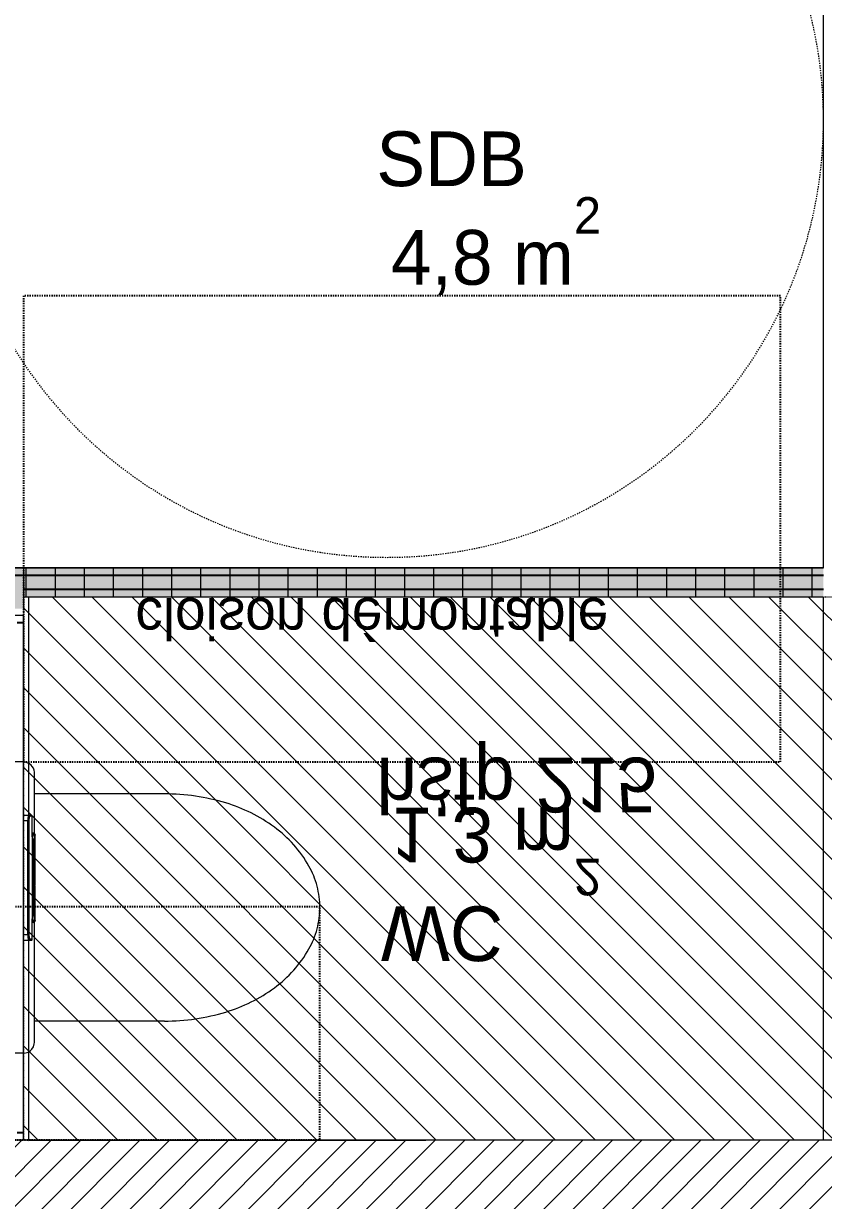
# Model space of a CAD drawing. Header units: centimetres. Extents: x 1724 to 19617, y -6503 to 8072.
# Drawn here: x 5509.5 to 5646.9, y -3656.6 to -3454.6 of the extents above; entities that cross this region are included whole.
import ezdxf

# ---------------------------------------------------------------- set-up
doc = ezdxf.new("R2010")
doc.units = ezdxf.units.CM
for name, pattern in [('Style de ligne -1', [0.41664, 0.20828, -0.20836]), ('Style de ligne -13', [0.147638, 0.098425, -0.049213]), ('Style de ligne -5', [0.20828, 0.069425, -0.138855]), ('VW-01', [0.41656, 0.20828, -0.20828])]:
    doc.linetypes.add(name, pattern=pattern)
for name, color, linetype, lineweight in [('B amÈnagement intÈrieur', 7, 'Continuous', 5), ('B GÈnÈral', 7, 'Continuous', 5), ('F REMPLISSAGE-vert clair-1', 7, 'Continuous', 5), ('F REMPLISSAGE-vert foncÈ', 7, 'Continuous', 5), ('F REMPLISSAGE-vert hachurÈ', 7, 'Continuous', 5)]:
    doc.layers.add(name, color=color, linetype=linetype, lineweight=lineweight)
for name, color, linetype in [('B aménagement intérieur', 252, 'Continuous'), ('B Général', 252, 'Continuous'), ('C ANNOTATIONS-PMR', 252, 'Style de ligne -5'), ('C ANNOTATIONS-prestations', 252, 'Continuous'), ('C ANNOTATIONS-texte', 252, 'Continuous'), ('C ANNOTATIONS-texte surfaces', 252, 'Continuous'), ('D SURFACES-shab', 252, 'Continuous'), ('F REMPLISSAGE-vert clair', 252, 'Continuous'), ('F REMPLISSAGE-vert foncé', 252, 'Continuous'), ('F REMPLISSAGE-vert hachuré', 252, 'Continuous')]:
    doc.layers.add(name, color=color, linetype=linetype)
doc.styles.add('Eurostile', font='Eurosti.TTF')
doc.styles.add('Eurostile (italic)', font='Eurostib.TTF')
pattern_1 = [(-90, (-1e-09, 1.6667), (-5, -4e-09), [])]

# ---------------------------------------------------------------- blocks, each defined once
blk = doc.blocks.new('Rond 150_PMR')
at = {"layer": 'B Général', "color": 154, "linetype": 'VW-01', "lineweight": 5, "true_color": 0x0053a6}
blk.add_circle((0, 0), 75, dxfattribs=at)
at = {"layer": 'B Général', "color": 154, "true_color": 0x0053a6, "insert": (-61.5, 0), "char_height": 7.049, "attachment_point": 5, "rotation": 90, "line_spacing_factor": 0.895453, "style": 'Eurostile (italic)'}
blk.add_mtext('Ø 150 PMR', dxfattribs=at)
blk = doc.blocks.new('200_wc-2')
at = {"layer": 'B Général', "color": 7, "linetype": 'Continuous', "lineweight": 5}
for p, q in [((-25, -20.1), (-25, 0)), ((-24.9, 0.1), (24.9, 0.1)), ((25, -20.1), (25, 0)), ((-19.5, -44.2), (-19.5, -21.9)), ((19.5, -44.2), (19.5, -21.9))]:
    blk.add_line(p, q, dxfattribs=at)
at = {"layer": 'B Général', "color": 7, "linetype": 'Continuous', "lineweight": 5, "flags": 128}
blk.add_lwpolyline([(-25, -20.1), (-24.9, -20.6), (-24.75, -20.9), (-24.55, -21.2), (-24.3, -21.45), (-23.9, -21.7), (-23.4, -21.85), (-23.15, -21.9), (23.25, -21.9), (23.55, -21.85), (23.9, -21.7), (24.2, -21.5), (24.45, -21.3), (24.65, -21.05), (24.8, -20.75), (24.9, -20.5), (24.95, -20.3), (25, -20.1)], dxfattribs=at)
for points in [[(-19.5, -44.2), (-19.5, -44.2, 0.036537), (-19.11, -49.53, 0.035337), (-17.94, -54.75), (-17.94, -54.75, 0.041299), (-16.22, -59.09), (-16.22, -59.09), (-16.22, -59.1, 0.041783), (-13.79, -63.08, 0.053503), (-10.77, -66.4), (-10.77, -66.4, 0.054816), (-7.12, -69.02), (-7.12, -69.02, 0.063755), (-3.68, -70.42), (-3.68, -70.42, 0.064897), (0, -70.9)], [(0, -70.9, 0.064897), (3.68, -70.42), (3.68, -70.42, 0.063726), (7.12, -69.02), (7.12, -69.02, 0.054816), (10.77, -66.4), (10.77, -66.4, 0.053503), (13.79, -63.08, 0.041783), (16.22, -59.1), (16.22, -59.09), (16.22, -59.09, 0.041299), (17.94, -54.75), (17.94, -54.75, 0.035337), (19.11, -49.53, 0.036556), (19.5, -44.2)]]:
    blk.add_lwpolyline(points, format="xyb", dxfattribs=at)
at = {"layer": 'B Général', "color": 7, "linetype": 'Continuous', "lineweight": 5}
for centre, start, end in [((-24.9, 0), 90, 180), ((24.9, 0), 0, 90)]:
    blk.add_arc(centre, 0.1, start, end, dxfattribs=at)
blk = doc.blocks.new('Groupe-44-1')
at = {"layer": 'B Général', "color": 154, "linetype": 'Style de ligne -1', "true_color": 0x0053a6, "flags": 128}
blk.add_lwpolyline([(-35.4, 7.6), (35.6, 7.6), (35.6, -32.4), (-35.4, -32.4)], close=True, dxfattribs=at)
at = {"layer": 'B Général', "xscale": -1, "rotation": 270}
blk.add_blockref('200_wc-2', (35.5, 7.5), dxfattribs=at)
blk = doc.blocks.new('WC-plan-PMR')
at = {"layer": 'B Général', "color": 154, "linetype": 'Style de ligne -1', "true_color": 0x0053a6, "flags": 128}
blk.add_lwpolyline([(-114.5, 112.5), (15.5, 112.5), (15.5, 32.5), (-114.5, 32.5)], close=True, dxfattribs=at)
at = {"layer": 'B Général', "color": 7}
blk.add_blockref('Groupe-44-1', (0, 0), dxfattribs=at)
blk = doc.blocks.new('T4 A22_A23 (2D)')
at = {"layer": 'B amÈnagement intÈrieur', "linetype": 'Continuous', "lineweight": 5, "true_color": 0xaaaaaa}
h = blk.add_hatch(dxfattribs=at)
h.set_pattern_fill('F_P__SOFFITE', color=253, style=0, pattern_type=2)
h.set_pattern_definition([(45, (0, 0.2205), (-3.527778, 3.30729), [])])
h.paths.add_polyline_path([(-456.72, 192.58), (-599.1, 192.58), (-599.1, 285.77), (-456.72, 285.77)])
at = {"layer": 'B GÈnÈral', "linetype": 'Continuous', "lineweight": 0, "true_color": 0xc0dcc0}
blk.add_hatch(color=9, dxfattribs=at).paths.add_polyline_path([(-599.1, 194.58), (-638.1, 194.58), (-639.4, 193.28), (-643.8, 193.28), (-645.1, 194.58), (-687.1, 194.58), (-687.1, 187.58), (-599.1, 187.58)])
at = {"layer": 'F REMPLISSAGE-vert hachurÈ', "linetype": 'Continuous', "lineweight": 0, "true_color": 0x99aa00}
for points in [[(-461.72, 191.28), (-461.72, 192.58), (-599.1, 192.58), (-599.1, 191.28)], [(-461.72, 188.88), (-461.72, 191.28), (-599.1, 191.28), (-599.1, 188.88)], [(-461.72, 187.58), (-461.72, 188.88), (-599.1, 188.88), (-599.1, 187.58)]]:
    blk.add_hatch(color=54, dxfattribs=at).paths.add_polyline_path(points)
at = {"layer": 'F REMPLISSAGE-vert hachurÈ', "linetype": 'Continuous', "lineweight": 5, "true_color": 0x004400}
h = blk.add_hatch(dxfattribs=at)
h.set_pattern_fill('90-0_5 HYDROFUGE_0_5', color=98, angle=-180, style=0, pattern_type=2)
h.set_pattern_definition(pattern_1)
h.paths.add_polyline_path([(-461.72, 191.28), (-461.72, 192.58), (-599.1, 192.58), (-599.1, 191.28)])
h = blk.add_hatch(dxfattribs=at)
h.set_pattern_fill('90-0_5 HYDROFUGE_0_5', color=98, angle=-180, style=0, pattern_type=2)
h.set_pattern_definition(pattern_1)
h.paths.add_polyline_path([(-461.72, 188.88), (-461.72, 191.28), (-599.1, 191.28), (-599.1, 188.88)])
h = blk.add_hatch(dxfattribs=at)
h.set_pattern_fill('90-0_5 HYDROFUGE_0_5', color=98, angle=-180, style=0, pattern_type=2)
h.set_pattern_definition(pattern_1)
h.paths.add_polyline_path([(-461.72, 187.58), (-461.72, 188.88), (-599.1, 188.88), (-599.1, 187.58)])
at = {"layer": 'B aménagement intérieur', "color": 7, "linetype": 'Style de ligne -13', "lineweight": 5, "flags": 128}
blk.add_lwpolyline([(-456.72, 192.58), (-599.1, 192.58), (-599.1, 285.77), (-456.72, 285.77)], dxfattribs=at)
at = {"layer": 'B Général', "color": 98, "linetype": 'Continuous', "lineweight": 13, "true_color": 0x004400}
for p, q in [((-599.1, 192.58), (-599.1, 194.58)), ((-461.72, 192.58), (-599.1, 192.58)), ((-599.1, 187.58), (-599.1, 192.58)), ((-599.1, 187.58), (-687.1, 187.58)), ((-461.72, 187.58), (-599.1, 187.58))]:
    blk.add_line(p, q, dxfattribs=at)
at = {"layer": 'D SURFACES-shab', "lineweight": 18, "flags": 128}
for points in [[(-461.72, 192.58), (-598.25, 192.67), (-598.25, 285.85), (-461.72, 285.77)], [(-687.1, 187.58), (-461.72, 187.58), (-461.72, -24.23), (-687.1, -24.23)]]:
    blk.add_lwpolyline(points, close=True, dxfattribs=at)
at = {"layer": 'F REMPLISSAGE-vert clair'}
blk.add_line((-599.1, 188.88), (-687.1, 188.88), dxfattribs=at)
at = {"layer": 'F REMPLISSAGE-vert clair-1', "color": 9, "linetype": 'Continuous', "true_color": 0xc0dcc0}
blk.add_solid([(-599.1, 188.88), (-599.1, 193.28), (-687.1, 188.88), (-687.1, 193.28)], dxfattribs=at)
at = {"layer": 'F REMPLISSAGE-vert foncÈ', "color": 54, "linetype": 'Continuous', "true_color": 0x99aa00}
blk.add_solid([(-599.1, 187.58), (-599.1, 188.88), (-687.1, 187.58), (-687.1, 188.88)], dxfattribs=at)
at = {"layer": 'F REMPLISSAGE-vert foncé'}
blk.add_line((-599.1, 188.88), (-687.1, 188.88), dxfattribs=at)
at = {"layer": 'F REMPLISSAGE-vert foncé', "color": 98, "linetype": 'Continuous', "lineweight": 13, "true_color": 0x004400}
blk.add_line((-599.1, 187.58), (-687.1, 187.58), dxfattribs=at)
at = {"layer": 'F REMPLISSAGE-vert hachuré', "color": 98, "linetype": 'Continuous', "lineweight": 13, "true_color": 0x004400}
for p, q in [((-461.72, 192.58), (-599.1, 192.58)), ((-461.72, 187.58), (-599.1, 187.58))]:
    blk.add_line(p, q, dxfattribs=at)
at = {"layer": 'F REMPLISSAGE-vert hachuré'}
for p, q in [((-461.72, 191.28), (-599.1, 191.28)), ((-461.72, 188.88), (-599.1, 188.88))]:
    blk.add_line(p, q, dxfattribs=at)
at = {"layer": 'B Général', "color": 7, "rotation": 180}
blk.add_blockref('WC-plan-PMR', (-583.6, 253.37), dxfattribs=at)
at = {"layer": 'C ANNOTATIONS-PMR', "color": 7, "rotation": 90}
blk.add_blockref('Rond 150_PMR', (-536.72, 110.77), dxfattribs=at)
at = {"layer": 'C ANNOTATIONS-prestations', "attachment_point": 7, "line_spacing_factor": 0.895453, "style": 'Eurostile'}
for s, insert, char_height, width in [('hsfp 215', (-538.51, 217.31), 9.398, 71.7691), ('cloison démontable', (-579.89, 192.65), 7.0487, 110.793)]:
    blk.add_mtext(s, dxfattribs=dict(at, insert=insert, char_height=char_height, width=width))
at = {"layer": 'C ANNOTATIONS-texte', "insert": (-527.26, 245.53), "char_height": 9.398, "attachment_point": 8, "line_spacing_factor": 0.895453, "style": 'Eurostile'}
blk.add_mtext('WC', dxfattribs=at)
at = {"layer": 'C ANNOTATIONS-texte surfaces', "insert": (-517.97, 243.78), "char_height": 9.3982, "attachment_point": 2, "line_spacing_factor": 0.895453, "style": 'Eurostile'}
blk.add_mtext('1,3 m{\\H0.6667x;\\S2^ ;}', dxfattribs=at)
blk = doc.blocks.new('G 100_80')
at = {"layer": 'B Général', "color": 7, "linetype": 'Continuous', "lineweight": 5}
for p, q in [((48.52, 43.75), (48.52, -43.75)), ((49.35, 10.75), (48.52, 10.75)), ((49.8, 10.75), (49.35, 10.75)), ((50, 10.55), (49.55, 10.55)), ((50, 10.55), (50, 7.06)), ((48.52, 9.75), (49.23, 9.75)), ((49.23, 9.75), (49.23, -9.75)), ((49.43, 9.75), (49.23, 9.75)), ((49.43, -9.75), (49.43, 9.75)), ((50.2, 7.65), (50, 7.65)), ((50.5, 7.35), (50.5, 7.35)), ((50.5, 7.35), (50.5, 1.42)), ((50, -5.76), (50, 5.76)), ((50, 5.74), (50.13, 5.74)), ((50.13, 1.42), (50.13, 5.74)), ((50.13, 1.42), (50, 1.42)), ((50, 1.31), (50.13, 1.31)), ((50.5, 1.42), (50.13, 1.42)), ((50.13, -5.74), (50.13, 1.31)), ((50.13, 1.31), (50.5, 1.31)), ((50.5, 1.31), (50.5, -7.35)), ((50, -5.74), (50.13, -5.74)), ((50, -7.04), (50, -10.55)), ((50.2, -7.65), (50, -7.65)), ((50.5, -7.35), (50.5, -7.35)), ((49.23, -9.75), (48.52, -9.75)), ((49.23, -9.75), (49.43, -9.75)), ((48.52, -10.75), (49.35, -10.75)), ((49.8, -10.75), (49.35, -10.75)), ((50, -10.55), (49.55, -10.55))]:
    blk.add_line(p, q, dxfattribs=at)
at = {"layer": 'B Général', "color": 7, "linetype": 'Continuous', "lineweight": 5, "flags": 128}
blk.add_lwpolyline([(9.5, -45), (9.5, 45), (48.52, 45), (48.52, -45)], close=True, dxfattribs=at)
for points in [[(49.23, 9.75, -0.052931), (49.24, 10.26, -0.052931), (49.35, 10.75)], [(49.8, 10.75, -0.198912), (49.94, 10.69, -0.198912), (50, 10.55)], [(50, 6.95, -0.015616), (50.09, 7.31, -0.015616), (50.2, 7.65)], [(50.13, 5.74, -0.052763), (50.23, 6.56, -0.052763), (50.5, 7.35)], [(50.2, 7.65, -0.198912), (50.41, 7.56, -0.198912), (50.5, 7.35)], [(50, -7.05), (50, -7.05, -0.000336), (50, -5.77), (50, -5.76)], [(50.5, -7.35, -0.052495), (50.23, -6.56, -0.052495), (50.13, -5.74)], [(50.2, -7.65, -0.015662), (50.09, -7.31, -0.015662), (50, -6.95)], [(50.5, -7.35, -0.198912), (50.41, -7.56, -0.198912), (50.2, -7.65)], [(49.35, -10.75, -0.057305), (49.23, -10.26, -0.057305), (49.23, -9.75)], [(50, -10.55, -0.198912), (49.94, -10.69, -0.198912), (49.8, -10.75)]]:
    blk.add_lwpolyline(points, format="xyb", dxfattribs=at)
blk.add_lwpolyline([(50, 5.76), (50, 7.07), (50, 7.07)], dxfattribs=at)
at = {"layer": 'B Général', "color": 7, "linetype": 'Continuous', "lineweight": 5}
for points, knots in [([(49.35, 10.75), (49.35, 10.75), (49.38, 10.75), (49.43, 10.74), (49.46, 10.72), (49.49, 10.7), (49.51, 10.67), (49.53, 10.65), (49.54, 10.62), (49.55, 10.58), (49.55, 10.55), (49.55, 10.55), (49.55, 10.55)], [0, 0, 0, 1, 2, 3, 4, 5, 6, 7, 8, 9, 9, 10, 10, 10]), ([(49.43, 9.75), (49.43, 10.04), (49.48, 10.41), (49.52, 10.52), (49.54, 10.55), (49.55, 10.55), (49.55, 10.55), (49.55, 10.55)], [0, 0, 0, 1, 2, 3, 4, 4, 5, 5, 5]), ([(49.55, -10.55), (49.52, -10.53), (49.48, -10.42), (49.42, -10.05), (49.43, -9.75), (49.43, -9.75), (49.43, -9.75)], [0, 0, 0, 1, 2, 3, 3, 4, 4, 4]), ([(49.55, -10.55), (49.55, -10.55), (49.55, -10.58), (49.54, -10.63), (49.52, -10.66), (49.5, -10.69), (49.48, -10.71), (49.45, -10.73), (49.42, -10.74), (49.38, -10.75), (49.36, -10.75), (49.35, -10.75), (49.35, -10.75)], [0, 0, 0, 1, 2, 3, 4, 5, 6, 7, 8, 9, 9, 10, 10, 10])]:
    blk.add_open_spline(points, degree=2, knots=knots, dxfattribs=at)
at = {"layer": 'C ANNOTATIONS-prestations'}
for p, q in [((48.52, 43.75), (47.42, 43.75)), ((48.52, -43.75), (47.42, -43.75))]:
    blk.add_line(p, q, dxfattribs=at)

msp = doc.modelspace()

# ---------------------------------------------------------------- hatches: boundary and pattern name
at = {"layer": 'B GÈnÈral', "linetype": 'Continuous', "lineweight": 5}
h = msp.add_hatch(dxfattribs=at)
h.set_pattern_fill('50_BETON', style=0, pattern_type=2)
h.set_pattern_definition([(45, (-804.3564, -7946.63), (2.4253472, -2.6458333), [])])
h.paths.add_polyline_path([(4860.269, -3646.241), (4860.269, -3664.241), (5785.297, -3664.241), (5785.297, -3646.241)])

# ---------------------------------------------------------------- linework, layer by layer
at = {"layer": 'B Général', "color": 7, "linetype": 'Continuous', "lineweight": 18}
msp.add_line((4860.269, -3646.241), (5785.297, -3646.241), dxfattribs=at)
at = {"layer": 'B Général', "color": 7, "linetype": 'Continuous', "lineweight": 5}
msp.add_line((4860.269, -3646.241), (5785.297, -3646.241), dxfattribs=at)

# ---------------------------------------------------------------- block references
at = {"layer": 'B aménagement intérieur', "color": 7, "xscale": -1, "rotation": 180}
for name, p in [('T4 A22_A23 (2D)', (6108.631, -3360.471)), ('G 100_80', (5461.032, -3601.241))]:
    msp.add_blockref(name, p, dxfattribs=at)

# ---------------------------------------------------------------- texts
at = {"layer": 'C ANNOTATIONS-texte', "insert": (5583.04, -3482.66), "char_height": 9.3982, "attachment_point": 8, "line_spacing_factor": 0.895453, "style": 'Eurostile'}
msp.add_mtext('SDB', dxfattribs=at)
at = {"layer": 'C ANNOTATIONS-texte surfaces', "insert": (5590.669, -3484.409), "char_height": 9.39822, "attachment_point": 2, "line_spacing_factor": 0.895453, "style": 'Eurostile'}
msp.add_mtext('4,8 m{\\H0.6667x;\\S2^ ;}', dxfattribs=at)

doc.saveas('drawing.dxf')
